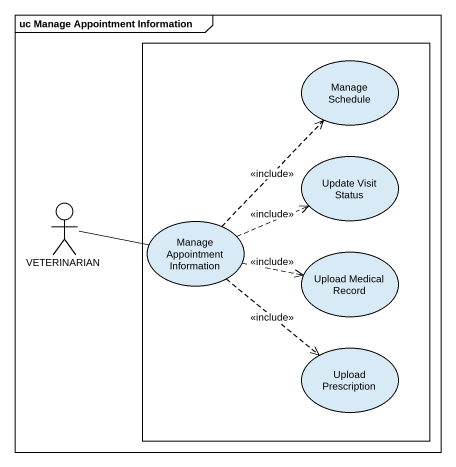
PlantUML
@startuml
mainframe uc Manage Appointment Information
rectangle " " as rectangle1 {
  usecase "Manage Schedule" as Manage_Schedule
  usecase "Update Visit Status" as Update_Visit_Status
  usecase "Manage Appointment Information" as Manage_Appointment
  usecase "Upload Medical Record" as Upload_Medical_Record
  usecase "Upload Prescription" as Upload_Prescription
}
actor VETERINARIAN
VETERINARIAN -right- Manage_Appointment
Manage_Appointment .up.> Manage_Schedule : <<include>>
Manage_Appointment .right.> Update_Visit_Status : <<include>>
Manage_Appointment .right.> Upload_Medical_Record : <<include>>
Manage_Appointment ..> Upload_Prescription : <<include>>
@enduml
